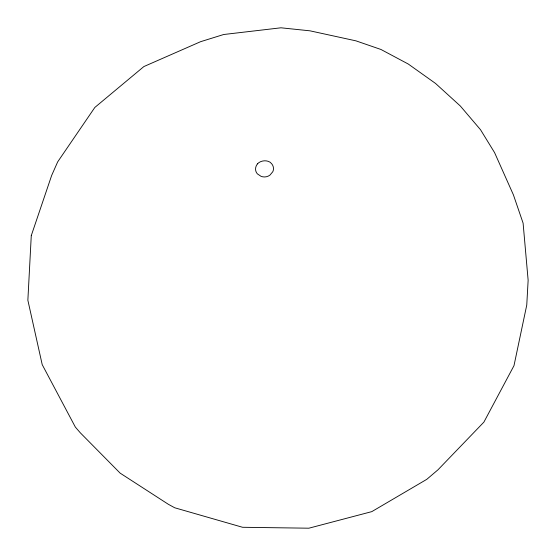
<?xml version="1.0" encoding="UTF-8"?>
<svg xmlns="http://www.w3.org/2000/svg" width="556" height="556" viewBox="0 0 556 556"><rect width="100%" height="100%" fill="white"/><g stroke="black" fill="none" stroke-linecap="round" stroke-linejoin="round"><path stroke-width="0.83" d="M31.275 235.612L27.863 300.233L42.214 364.646L75.338 427.064L80.286 432.783L120.138 473.135L168.343 504.292L174.737 507.781L242.569 527.283L308.872 528.2L371.79 511.631L426.793 479.328L437.968 469.813L483.873 422.143L513.987 365.674L526.761 305.035L528.137 280.273L523.099 223.144L513.424 194.899L494.59 152.643L480.53 129.743L460.312 105.987L435.515 83.421L408.278 64.037L380.978 49.484L355.93 40.845L310.005 30.83L280.968 27.8L223.693 34.507L200.619 41.679L143.879 66.56L94.833 107.447L57.671 161.886L51.638 175.501L31.275 235.612M257.407 163.888L256.24 165.855A8.889 7.833 -30.3 0 0 257.352 173.84L261.035 176.321A8.882 8.562 -6.4 0 0 269.973 175.084L272.815 171.693A8.889 7.812 15.8 0 0 271.655 163.707L269.987 162.137L267.978 161.254A8.882 7.089 -7.4 0 0 259.082 162.484L257.407 163.888"/></g></svg>
